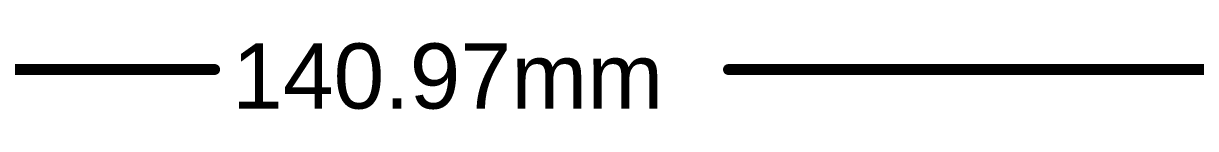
# Model space of a CAD drawing. Header units: inches. Extents: x -14 to 270, y -5 to 115.
# Drawn here: x 55.65 to 83, y 65.1 to 66.67 of the extents above; entities that cross this region are included whole.
import ezdxf

# ---------------------------------------------------------------- set-up
doc = ezdxf.new("R2010")
doc.units = ezdxf.units.IN
doc.layers.add('Dimensions', color=6, linetype='Continuous')
doc.styles.add('Arial', font='', dxfattribs={"height": 0.2})
doc.styles.get('Arial').set_extended_font_data('Arial')

msp = doc.modelspace()

# ---------------------------------------------------------------- linework, layer by layer
at = {"layer": 'Dimensions'}
for points in [[(-3.974, 66.04, 0.254, 0.254, 0), (60.114, 66.04, 0.254, 0.254, 0)], [(72.099, 66.04, 0.254, 0.254, 0), (137, 66.04, 0.254, 0.254, 0)]]:
    msp.add_lwpolyline(points, format="xyseb", dxfattribs=at)
for points in [[(60.05, 66.04, 0.127, 0.127, 1), (60.177, 66.04, 0.127, 0.127, 1)], [(72.036, 66.04, 0.127, 0.127, 1), (72.163, 66.04, 0.127, 0.127, 1)]]:
    msp.add_lwpolyline(points, format="xyseb", close=True, dxfattribs=at)

# ---------------------------------------------------------------- texts
at = {"layer": 'Dimensions', "style": 'Arial'}
msp.add_text('140.97mm', height=1.524, dxfattribs=at).set_placement((60.52, 65.126))

doc.saveas('drawing.dxf')
